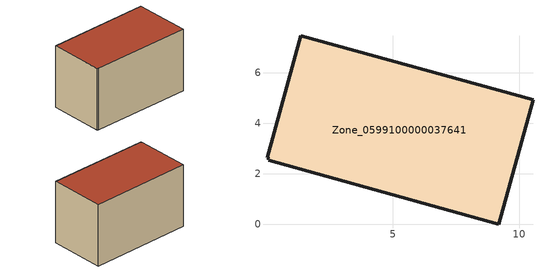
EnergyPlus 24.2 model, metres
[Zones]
Zone_0599100000037641
 floor ground (C_G): 0.11,2.6 0.02,2.62 1.35,7.46 10.55,4.93 9.19,0 0.1,2.53 z0
 wall outside (C_F): 9.19,0 10.55,4.93 1.35,7.46 0.02,2.62 0.11,2.6 0.1,2.53 9.19,0 z0:5.82
 roof outside (C_R): 0.02,2.62 0.11,2.6 0.1,2.53 9.19,0 10.55,4.93 1.35,7.46 z5.82
[BUILDING]
Pand.0599100000037641: North Axis=0; Terrain=City; Loads Convergence Tolerance Value=0.04; Temperature Convergence Tolerance Value=0.4; Solar Distribution=FullExterior; Maximum Number of Warmup Days=25; Minimum Number of Warmup Days=1
[Site:Location]
Rotterdam.The.Hague.AP_ZH_NLD Design_Conditions: Latitude=51.96; Longitude=4.45; Time Zone=1; Elevation=-4.5
[SITE:GROUNDTEMPERATURE:BUILDINGSURFACE]
18, 18, 18, 18, 18, 18, 18, 18, 18, 18, 18, 18
[MATERIAL] Thermal Absorptance=0.9; Solar Absorptance=0.7; Visible Absorptance=0.7
Name | Roughness | Thickness | Conductivity | Density | Specific Heat
G.TI.1975-1991 | MediumSmooth | 0.15 | 0.288461 | 540 | 1210
F.TI.1975-1991 | Rough | 0.3 | 0.230769 | 1920 | 840
R.TI.1975-1991 | MediumRough | 0.2 | 0.153846 | 1500 | 1000
[CONSTRUCTION]
C_G: G.TI.1975-1991
C_F: F.TI.1975-1991
C_R: R.TI.1975-1991
[ZONE]
Zone_0599100000037641: Type=1; Multiplier=1; Ceiling Height=Autocalculate; Volume=Autocalculate; Floor Area=autocalculate; Part of Total Floor Area=Yes
[ZONEINFILTRATION:DESIGNFLOWRATE]
Infil_Zone_0599100000037641: Zone or ZoneList or Space or SpaceList=Zone_0599100000037641; Schedule=AlwaysOn; Design Flow Rate Calculation Method=Flow/Area; Flow Rate per Floor Area=0.003; Constant Term Coefficient=1; Temperature Term Coefficient=0; Velocity Term Coefficient=0; Velocity Squared Term Coefficient=0
[HVACTEMPLATE:ZONE:IDEALLOADSAIRSYSTEM]
Zone_0599100000037641: Maximum Heating Supply Air Temperature=50; Minimum Cooling Supply Air Temperature=13; Maximum Heating Supply Air Humidity Ratio=0.0156; Minimum Cooling Supply Air Humidity Ratio=0.0077; Heating Limit=NoLimit; Cooling Limit=NoLimit; Dehumidification Control Type=ConstantSensibleHeatRatio; Cooling Sensible Heat Ratio=0.7; Dehumidification Setpoint=60; Humidification Control Type=None; Humidification Setpoint=30; Outdoor Air Method=None; Outdoor Air Flow Rate per Person=0.00944; Outdoor Air Flow Rate per Zone Floor Area=0; Outdoor Air Flow Rate per Zone=0; Demand Controlled Ventilation Type=None; Outdoor Air Economizer Type=NoEconomizer; Heat Recovery Type=None; Sensible Heat Recovery Effectiveness=0.7; Latent Heat Recovery Effectiveness=0.65
[ZONECONTROL:THERMOSTAT]
ThermostatControl_Zone_0599100000037641: Zone or ZoneList=Zone_0599100000037641; Control Type Schedule=DualSetpointControlType; Control 1=Thermostat_Zone_0599100000037641; Temperature Difference Between Cutout And Setpoint=0
[THERMOSTATSETPOINT:DUALSETPOINT]
Thermostat_Zone_0599100000037641: Heating Setpoint Temperature Schedule=HeatingSetpoint_Zone_0599100000037641; Cooling Setpoint Temperature Schedule=CoolingSetpoint_Zone_0599100000037641
[SCHEDULE:COMPACT]
HeatingSetpoint_Zone_0599100000037641: Through: 12/31, For: AllDays, Until: 24:00, 21
CoolingSetpoint_Zone_0599100000037641: Through: 12/31, For: AllDays, Until: 24:00, 24
DualSetpointControlType: Through: 12/31, For: AllDays, Until: 24:00, 4
AlwaysOn: Through: 12/31, For: AllDays, Until: 24:00, 1
